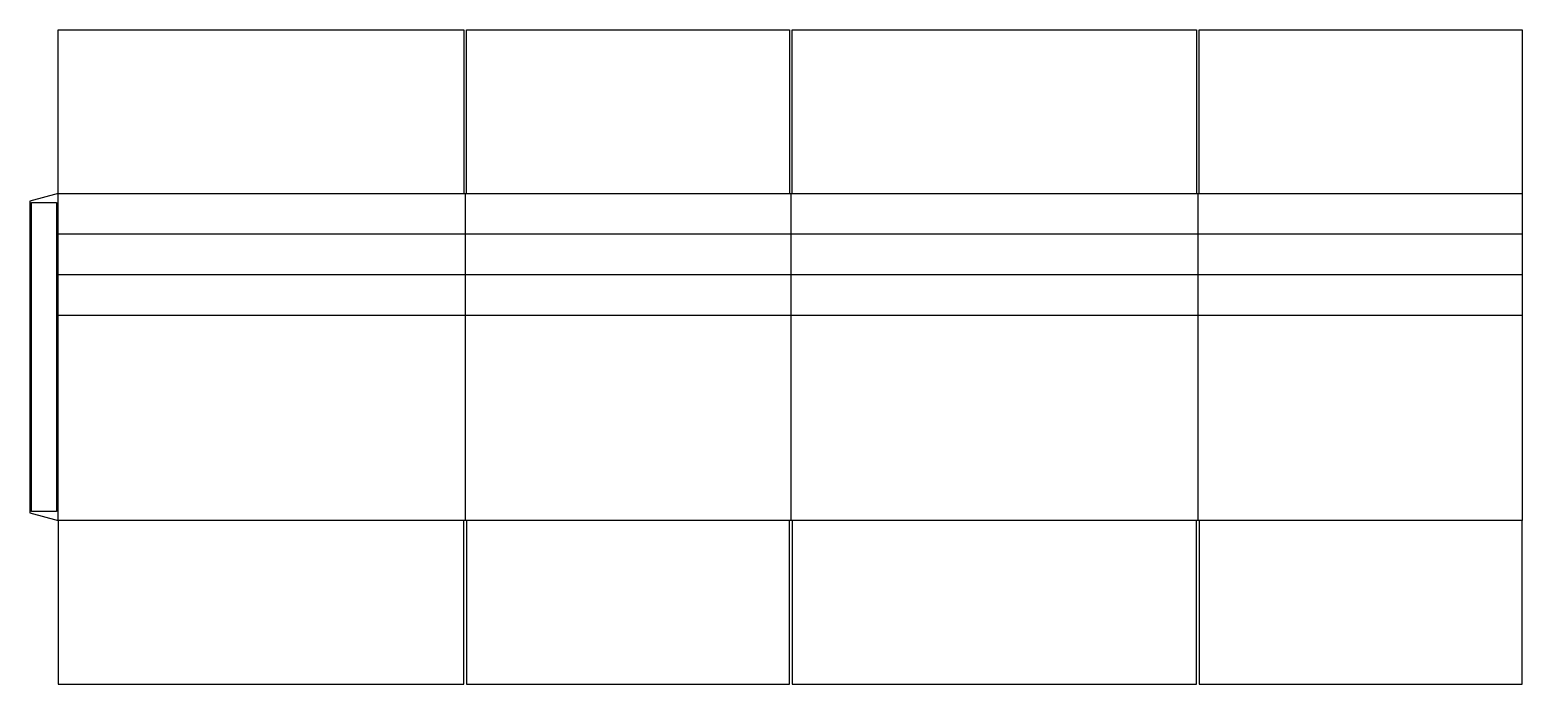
# Model space of a CAD drawing. Header units: millimetres. Extents: x 0 to 1840, y 0 to 806.
import ezdxf

# ---------------------------------------------------------------- set-up
doc = ezdxf.new("R2010")
doc.units = ezdxf.units.MM
for name, color, linetype in [('CREASE', 5, 'CONTINUOUS'), ('CUT', 1, 'CONTINUOUS'), ('GLUE', 2, 'CONTINUOUS')]:
    doc.layers.add(name, color=color, linetype=linetype)

msp = doc.modelspace()

# ---------------------------------------------------------------- linework, layer by layer
at = {"layer": 'CREASE'}
for p, q in [((35, 201.6), (35, 604.8)), ((35, 604.8), (535, 604.8)), ((536.6, 604.8), (536.6, 201.6)), ((538.2, 604.8), (936.6, 604.8)), ((938.2, 604.8), (938.2, 201.6)), ((939.8, 604.8), (1438.2, 604.8)), ((1439.8, 604.8), (1439.8, 201.6)), ((1441.4, 604.8), (1839.8, 604.8)), ((35, 554.8), (536.6, 554.8)), ((536.6, 554.8), (938.2, 554.8)), ((938.2, 554.8), (1439.8, 554.8)), ((1439.8, 554.8), (1839.8, 554.8)), ((35, 504.8), (536.6, 504.8)), ((536.6, 504.8), (938.2, 504.8)), ((938.2, 504.8), (1439.8, 504.8)), ((1439.8, 504.8), (1839.8, 504.8)), ((35, 454.8), (536.6, 454.8)), ((536.6, 454.8), (938.2, 454.8)), ((938.2, 454.8), (1439.8, 454.8)), ((1439.8, 454.8), (1839.8, 454.8)), ((535, 201.6), (35, 201.6)), ((936.6, 201.6), (538.2, 201.6)), ((1438.2, 201.6), (939.8, 201.6)), ((1839.8, 201.6), (1441.4, 201.6))]:
    msp.add_line(p, q, dxfattribs=at)
at = {"layer": 'CUT'}
for p, q in [((35, 604.8), (35, 806.4)), ((35, 806.4), (535, 806.4)), ((535, 806.4), (535, 604.8)), ((538.2, 604.8), (538.2, 806.4)), ((538.2, 806.4), (936.6, 806.4)), ((936.6, 806.4), (936.6, 604.8)), ((939.8, 604.8), (939.8, 806.4)), ((939.8, 806.4), (1438.2, 806.4)), ((1438.2, 806.4), (1438.2, 604.8)), ((1441.4, 604.8), (1441.4, 806.4)), ((1441.4, 806.4), (1839.8, 806.4)), ((1839.8, 806.4), (1839.8, 604.8)), ((35, 604.8), (0, 595.422)), ((0, 595.422), (0, 210.978)), ((535, 604.8), (536.6, 604.8)), ((536.6, 604.8), (538.2, 604.8)), ((936.6, 604.8), (938.2, 604.8)), ((938.2, 604.8), (939.8, 604.8)), ((1438.2, 604.8), (1439.8, 604.8)), ((1439.8, 604.8), (1441.4, 604.8)), ((1839.8, 604.8), (1839.8, 201.6)), ((0, 210.978), (35, 201.6)), ((35, 201.6), (35, 0)), ((536.6, 201.6), (535, 201.6)), ((535, 0), (535, 201.6)), ((538.2, 201.6), (536.6, 201.6)), ((538.2, 201.6), (538.2, 0)), ((938.2, 201.6), (936.6, 201.6)), ((936.6, 0), (936.6, 201.6)), ((939.8, 201.6), (938.2, 201.6)), ((939.8, 201.6), (939.8, 0)), ((1439.8, 201.6), (1438.2, 201.6)), ((1438.2, 0), (1438.2, 201.6)), ((1441.4, 201.6), (1439.8, 201.6)), ((1441.4, 201.6), (1441.4, 0)), ((1839.8, 0), (1839.8, 201.6)), ((35, 0), (535, 0)), ((538.2, 0), (936.6, 0)), ((939.8, 0), (1438.2, 0)), ((1441.4, 0), (1839.8, 0))]:
    msp.add_line(p, q, dxfattribs=at)
at = {"layer": 'GLUE'}
for p, q in [((2, 593.422), (33, 593.422)), ((2, 212.978), (2, 593.422)), ((33, 593.422), (33, 212.978)), ((33, 212.978), (2, 212.978))]:
    msp.add_line(p, q, dxfattribs=at)

doc.saveas('drawing.dxf')
